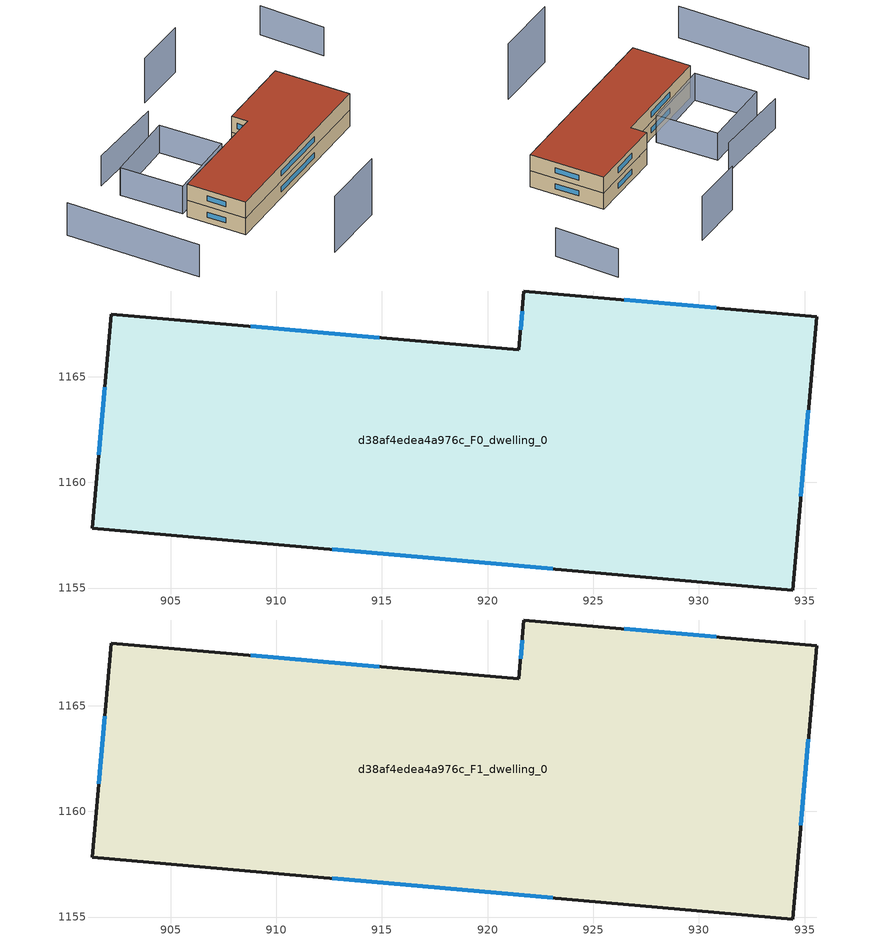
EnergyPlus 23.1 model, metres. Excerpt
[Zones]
d38af4edea4a976c_F0_dwelling_0
 floor ground (EU_floor_Construction): 935.56,1167.83 934.42,1154.91 901.3,1157.83 902.19,1167.96 921.47,1166.26 921.72,1169.05 z0
 wall outside (EU_wall_Construction): 935.56,1167.83 921.72,1169.05 921.47,1166.26 902.19,1167.96 901.3,1157.83 934.42,1154.91 935.56,1167.83 z0:3
 window (EU_Window_Construction): 930.82,1168.25 926.46,1168.64 / 934.81,1159.33 935.17,1163.41 / 912.64,1156.83 923.08,1155.91 / 901.89,1164.49 901.61,1161.3 / 914.87,1166.85 908.79,1167.38 / 921.64,1168.1 921.56,1167.22 z1.03:1.97
d38af4edea4a976c_F1_dwelling_0
 floor to d38af4edea4a976c_F0_dwelling_0 (EU_floor_Construction): 935.56,1167.83 934.42,1154.91 901.3,1157.83 902.19,1167.96 921.47,1166.26 921.72,1169.05 z3
 wall outside (EU_wall_Construction): 935.56,1167.83 921.72,1169.05 921.47,1166.26 902.19,1167.96 901.3,1157.83 934.42,1154.91 935.56,1167.83 z3:6
 window (EU_Window_Construction): 930.82,1168.25 926.46,1168.64 / 934.81,1159.33 935.17,1163.41 / 912.64,1156.83 923.08,1155.91 / 901.89,1164.49 901.61,1161.3 / 914.87,1166.85 908.79,1167.38 / 921.64,1168.1 921.56,1167.22 z4.03:4.97
 roof outside (EU_roof_Construction): 934.42,1154.91 935.56,1167.83 921.72,1169.05 921.47,1166.26 902.19,1167.96 901.3,1157.83 z6
shading: 890.26,1182.78 887.95,1159.79 z0:6; 902.29,1143.41 913.86,1142.28 z0:10.4; 950.28,1166.14 951.68,1177.3 z0:5.3; 902.62,1168.92 903.4,1179.69 / 903.4,1179.69 916.27,1178.76 / 916.27,1178.76 915.49,1167.98 / 915.49,1167.98 902.62,1168.92 z0:5.1; 918.48,1181.56 904.64,1183.34 z0:5.5; 937.23,1185.21 927.81,1186.18 z0:8.2
[Building]
EU S2 Campaign: North Axis=0; Terrain=City; Solar Distribution=FullExterior
[Site:Location]
Cape.Town.Intl.AP: Latitude=-33.965; Longitude=18.602; Time Zone=2; Elevation=46
[SizingPeriod:WeatherFileDays]
AnnualSizingPeriod: Begin Month=1; Begin Day of Month=1; End Month=12; End Day of Month=31; Day of Week for Start Day=Monday; Use Weather File Daylight Saving Period=No; Use Weather File Rain and Snow Indicators=No
[MATERIAL]
EU_InternalMass_Material: Roughness=MediumRough; Thickness=0.1; Conductivity=1; Density=1800; Specific Heat=900; Thermal Absorptance=0.9; Solar Absorptance=0.7; Visible Absorptance=0.7
[MATERIAL:NOMASS] Roughness=MediumRough; Thermal Absorptance=0.9; Solar Absorptance=0.7; Visible Absorptance=0.7
Name | Thermal Resistance
EU_wall_NoMass | 0.493876
EU_roof_NoMass | 0.449382
EU_floor_NoMass | 1.25
[WINDOWMATERIAL:SIMPLEGLAZINGSYSTEM]
EU_Window_SimpleGlazing: UFactor=4.4; Solar Heat Gain Coefficient=0.85; Visible Transmittance=0.85
[CONSTRUCTION]
EU_wall_Construction: EU_wall_NoMass
EU_roof_Construction: EU_roof_NoMass
EU_floor_Construction: EU_floor_NoMass
EU_Window_Construction: EU_Window_SimpleGlazing
EU_InternalMass_Construction: EU_InternalMass_Material
[ZONE] Type=1; Multiplier=1; Ceiling Height=autocalculate; Volume=1131.82; Floor Area=autocalculate; Part of Total Floor Area=Yes
d38af4edea4a976c_F0_dwelling_0; d38af4edea4a976c_F1_dwelling_0
[INTERNALMASS] Construction=EU_InternalMass_Construction; Surface Area=377.274
Name | Zone or ZoneList
d38af4edea4a976c_F0_dwelling_0_EU_InternalMass | d38af4edea4a976c_F0_dwelling_0
d38af4edea4a976c_F1_dwelling_0_EU_InternalMass | d38af4edea4a976c_F1_dwelling_0
[OTHEREQUIPMENT] Fuel Type=Electricity; Design Level Calculation Method=Watts/Area; Power per Zone Floor Area=1; Fraction Latent=0; Fraction Radiant=0; Fraction Lost=0; Carbon Dioxide Generation Rate=0; EndUse Subcategory=EU_Step8_InternalGains
Name | Zone or ZoneList or Space or SpaceList | Schedule
EU_Step8_InternalGain_d38af4edea4a976c_F0_dwelling_0_f000 | d38af4edea4a976c_F0_dwelling_0 | EU_Step8_GainSchedule_d38af4edea4a976c_F0_dwelling_0_f000
EU_Step8_InternalGain_d38af4edea4a976c_F1_dwelling_0_f000 | d38af4edea4a976c_F1_dwelling_0 | EU_Step8_GainSchedule_d38af4edea4a976c_F1_dwelling_0_f000
[ZONEVENTILATION:DESIGNFLOWRATE] Schedule=EU_AlwaysOn; Design Flow Rate Calculation Method=AirChanges/Hour; Air Changes per Hour=0.64; Ventilation Type=Natural; Fan Pressure Rise=0; Fan Total Efficiency=1; Constant Term Coefficient=1; Temperature Term Coefficient=0; Velocity Term Coefficient=0; Velocity Squared Term Coefficient=0; Minimum Indoor Temperature=-100; Maximum Indoor Temperature=100; Delta Temperature=-100; Minimum Outdoor Temperature=-100; Maximum Outdoor Temperature=100; Maximum Wind Speed=40
Name | Zone or ZoneList or Space or SpaceList
EU_ConstantAir_d38af4edea4a976c_F0_dwelling_0 | d38af4edea4a976c_F0_dwelling_0
EU_ConstantAir_d38af4edea4a976c_F1_dwelling_0 | d38af4edea4a976c_F1_dwelling_0
[HVACTEMPLATE:THERMOSTAT] Constant Heating Setpoint=20; Constant Cooling Setpoint=50
EU_HeatOnly_d38af4edea4a976c_F0_dwelling_0; EU_HeatOnly_d38af4edea4a976c_F1_dwelling_0
[HVACTEMPLATE:ZONE:IDEALLOADSAIRSYSTEM] System Availability Schedule=EU_AlwaysOn; Maximum Heating Supply Air Temperature=50; Minimum Cooling Supply Air Temperature=13; Maximum Heating Supply Air Humidity Ratio=0.0156; Minimum Cooling Supply Air Humidity Ratio=0.0077; Heating Limit=NoLimit; Cooling Limit=NoLimit; Heating Availability Schedule=EU_AlwaysOn; Cooling Availability Schedule=EU_CoolingOff; Dehumidification Control Type=ConstantSensibleHeatRatio; Cooling Sensible Heat Ratio=0.7; Dehumidification Setpoint=60; Humidification Control Type=None; Humidification Setpoint=30; Outdoor Air Method=None; Outdoor Air Flow Rate per Person=0.00944; Outdoor Air Flow Rate per Zone Floor Area=0; Outdoor Air Flow Rate per Zone=0; Demand Controlled Ventilation Type=None; Outdoor Air Economizer Type=NoEconomizer; Heat Recovery Type=None; Sensible Heat Recovery Effectiveness=0.7; Latent Heat Recovery Effectiveness=0.65
Name | Template Thermostat
d38af4edea4a976c_F0_dwelling_0 | EU_HeatOnly_d38af4edea4a976c_F0_dwelling_0
d38af4edea4a976c_F1_dwelling_0 | EU_HeatOnly_d38af4edea4a976c_F1_dwelling_0
[SIZING:ZONE] Zone Cooling Design Supply Air Temperature Input Method=SupplyAirTemperature; Zone Cooling Design Supply Air Temperature=13; Zone Heating Design Supply Air Temperature Input Method=SupplyAirTemperature; Zone Heating Design Supply Air Temperature=50; Zone Cooling Design Supply Air Humidity Ratio=0.008; Zone Heating Design Supply Air Humidity Ratio=0.008; Cooling Design Air Flow Method=DesignDay; Cooling Design Air Flow Rate=0; Cooling Minimum Air Flow per Zone Floor Area=0.000762; Cooling Minimum Air Flow=0; Cooling Minimum Air Flow Fraction=0.2; Heating Design Air Flow Method=DesignDay; Heating Design Air Flow Rate=0; Heating Maximum Air Flow per Zone Floor Area=0.002032; Heating Maximum Air Flow=0.141576; Heating Maximum Air Flow Fraction=0.3; Account for Dedicated Outdoor Air System=No; Dedicated Outdoor Air System Control Strategy=NeutralSupplyAir; Dedicated Outdoor Air Low Setpoint Temperature for Design=autosize; Dedicated Outdoor Air High Setpoint Temperature for Design=autosize; Zone Load Sizing Method=Sensible Load Only No Latent Load; Zone Latent Cooling Design Supply Air Humidity Ratio Input Method=HumidityRatioDifference; Zone Cooling Design Supply Air Humidity Ratio Difference=0.005; Zone Latent Heating Design Supply Air Humidity Ratio Input Method=HumidityRatioDifference; Zone Humidification Design Supply Air Humidity Ratio Difference=0.005
d38af4edea4a976c_F0_dwelling_0; d38af4edea4a976c_F1_dwelling_0
[SCHEDULE:CONSTANT]
Name | Hourly Value
EU_AlwaysOn | 1
EU_CoolingOff | 0
[SCHEDULE:FILE] Column Number=1; Rows to Skip at Top=0; Number of Hours of Data=8760; Column Separator=Comma; Interpolate to Timestep=No; Minutes per Item=60; Adjust Schedule for Daylight Savings=Yes
Name | File
EU_Step8_GainSchedule_d38af4edea4a976c_F0_dwelling_0_f000 | ../../schedules/d38af4edea4a976c/d38af4edea4a976c_F0_dwelling_0_f000_gain.csv
EU_Step8_GainSchedule_d38af4edea4a976c_F1_dwelling_0_f000 | ../../schedules/d38af4edea4a976c/d38af4edea4a976c_F1_dwelling_0_f000_gain.csv
